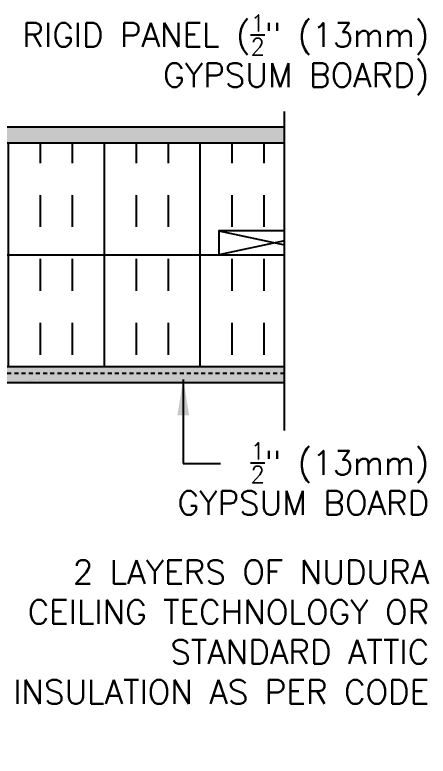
# Model space of a CAD drawing. Header units: inches. Extents: x 126.5 to 184.1, y 197.4 to 285.7.
# Drawn here: x 171.2 to 184.13, y 241.45 to 264.64 of the extents above; entities that cross this region are included whole.
import ezdxf

# ---------------------------------------------------------------- set-up
doc = ezdxf.new("R2010")
doc.units = ezdxf.units.IN
doc.header["$MEASUREMENT"] = 0
doc.linetypes.add('HIDDEN2', pattern=[0.1875, 0.125, -0.0625])
for name, color, linetype in [('HATCH', 12, 'Continuous'), ('line25', 2, 'Continuous'), ('LINE9', 9, 'Continuous'), ('TEXT', 4, 'Continuous')]:
    doc.layers.add(name, color=color, linetype=linetype)
doc.styles.add('DIM', font='romans.shx', dxfattribs={"width": 0.7})
doc.styles.add('ROMANS', font='romans.shx', dxfattribs={"height": 1.125})
doc.dimstyles.new('ext_12', dxfattribs={"dimscale": 12, "dimtxt": 0.09375, "dimasz": 0.09375, "dimexe": 0.09375, "dimexo": 0.0625, "dimgap": 0.0625, "dimtad": 1, "dimdec": 1, "dimzin": 3, "dimdsep": 46, "dimlunit": 4, "dimtxsty": 'DIM', "dimcen": 0.09, "dimdle": 0.09375, "dimclrt": 4, "dimadec": 0, "dimazin": 0, "dimtfac": 1, "dimtdec": 1, "dimtmove": 2, "dimatfit": 3, "dimfxl": 1, "dimfrac": 2, "dimtolj": 1, "dimtzin": 0, "dimarcsym": 0})

msp = doc.modelspace()

# ---------------------------------------------------------------- hatches: boundary and pattern name
at = {"layer": 'HATCH'}
h = msp.add_hatch(dxfattribs=at)
h.set_pattern_fill('AR-SAND', color=256, scale=0.25, style=0)
h.set_pattern_definition([(37.5, (0, 0.13857), (-0.01574834, 0.48170594), [0, -0.38, 0, -0.425, 0, -0.40625]), (7.5, (0, 0.1386), (0.4424442, 0.7055365), [0, -0.205, 0, -0.3425, 0, -0.13125]), (327.5, (-0.3075, 0.13857), (0.77853547, 0.00141476), [0, -0.125, 0, -0.45, 0, -0.5875]), (317.5, (-0.3075, 0.1386), (0.7515317, 0.2194189), [0, -0.0625, 0, -0.295, 0, -0.3375])])
h.paths.add_polyline_path([(158.957, 261.134), (158.957, 260.634), (179.632, 260.634), (179.632, 261.134)])
h = msp.add_hatch(dxfattribs=at)
h.set_pattern_fill('INSUL', color=256, scale=8, angle=90, style=0)
h.paths.add_polyline_path([(179.632, 260.634), (158.747, 260.634), (159.362, 257.134), (161.584, 257.134), (161.584, 257.884), (165.084, 257.884), (165.084, 257.134), (177.584, 257.134), (177.584, 257.884), (179.632, 257.884)])
edge = h.paths.add_edge_path(flags=17)
edge.add_arc((158.837, 258.248), 0.037, 27.4112, 55, ccw=False)
edge.add_arc((158.925, 258.325), 0.0817, 215, 227.4112, ccw=False)
h = msp.add_hatch(dxfattribs=at)
h.set_pattern_fill('INSUL', color=256, scale=8, angle=90, style=0)
h.paths.add_polyline_path([(179.632, 257.134), (177.584, 257.134), (158.747, 257.134), (158.747, 257.082), (159.362, 253.634), (179.632, 253.634)])
h = msp.add_hatch(dxfattribs=at)
h.set_pattern_fill('AR-SAND', color=256, scale=0.25, style=0)
h.set_pattern_definition([(37.5, (0.0113, 0.13857), (-0.01574834, 0.48170594), [0, -0.38, 0, -0.425, 0, -0.40625]), (7.5, (0.0113, 0.1386), (0.4424442, 0.7055365), [0, -0.205, 0, -0.3425, 0, -0.13125]), (327.5, (-0.2962, 0.13857), (0.77853547, 0.00141476), [0, -0.125, 0, -0.45, 0, -0.5875]), (317.5, (-0.2962, 0.1386), (0.7515317, 0.2194189), [0, -0.0625, 0, -0.295, 0, -0.3375])])
h.paths.add_polyline_path([(179.632, 253.634), (158.758, 253.634), (158.758, 253.134), (179.632, 253.134)])

# ---------------------------------------------------------------- linework, layer by layer
for p, q in [((177.584, 257.884), (179.632, 257.445)), ((179.632, 257.573), (177.584, 257.134)), ((171.77, 253.378), (171.77, 253.378)), ((171.699, 253.199), (171.699, 253.199)), ((171.78, 253.23), (171.78, 253.23)), ((171.959, 253.234), (171.959, 253.234))]:
    msp.add_line(p, q, dxfattribs=at)
at = {"layer": 'line25'}
for p, q in [((155.872, 261.134), (179.632, 261.134)), ((158.747, 260.634), (179.632, 260.634)), ((158.747, 257.134), (179.632, 257.134)), ((158.747, 253.634), (179.632, 253.634))]:
    msp.add_line(p, q, dxfattribs=at)
msp.add_lwpolyline([(179.632, 257.884), (177.584, 257.884), (177.584, 257.134), (179.632, 257.134)], dxfattribs=at)
at = {"layer": 'LINE9'}
for p, q in [((179.632, 251.634), (179.632, 261.612)), ((158.747, 261.134), (179.632, 261.134)), ((158.747, 253.134), (179.632, 253.134))]:
    msp.add_line(p, q, dxfattribs=at)
at = {"layer": 'LINE9', "linetype": 'HIDDEN2'}
msp.add_line((179.632, 253.423), (158.955, 253.423), dxfattribs=at)

# ---------------------------------------------------------------- texts
at = {"layer": 'TEXT', "char_height": 0.75, "attachment_point": 3, "style": 'ROMANS'}
for s, insert, width in [('\\A1;RIGID PANEL ({\\H0.7x;\\S1/2;}" (13mm) GYPSUM BOARD)', (184.165, 264.64), 17.19603), ('\\A1;{\\H0.7x;\\S1/2;}" (13mm) GYPSUM BOARD', (184.165, 251.254), 9.37551), ('\\A1;{\\H1x;2 LAYERS OF NUDURA CEILING TECHNOLOGY OR STANDARD ATTIC INSULATION AS PER CODE}', (184.165, 247.582), 15.26698)]:
    msp.add_mtext(s, dxfattribs=dict(at, insert=insert, width=width))

# ---------------------------------------------------------------- leaders
at = {"layer": 'TEXT'}
for points in [[(167.81, 253.423), (167.81, 240.695), (173.751, 240.695)], [(176.468, 253.233), (176.468, 250.606), (177.637, 250.606)]]:
    msp.add_leader(points, dimstyle='ext_12', dxfattribs=at)

doc.saveas('drawing.dxf')
